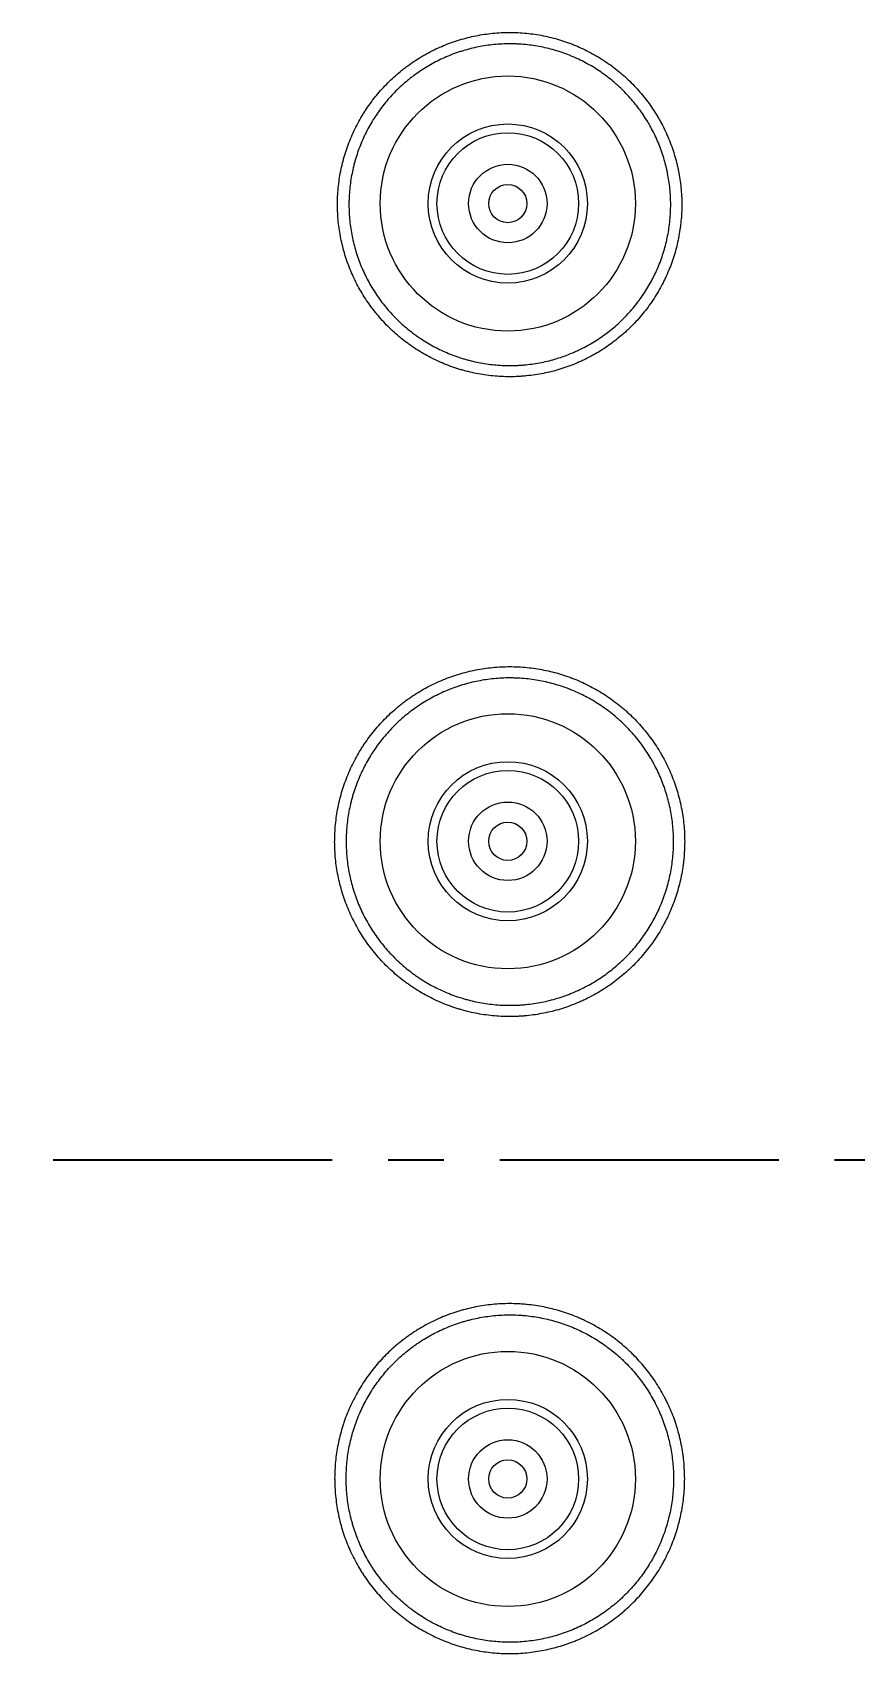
# Model space of a CAD drawing. Extents: x 60870 to 61464, y -29263 to -28843.
# Drawn here: x 61029 to 61054.9, y -29124.9 to -29074 of the extents above; entities that cross this region are included whole.
import ezdxf

# ---------------------------------------------------------------- set-up
doc = ezdxf.new("R2010")
doc.units = 0
doc.header["$LTSCALE"] = 7
doc.header["$MEASUREMENT"] = 0
doc.linetypes.add('CENTER', pattern=[2, 1.25, -0.25, 0.25, -0.25])
doc.layers.add('08_ALL_FEATURES', color=7, linetype='CONTINUOUS')
doc.layers.add('1', color=1, linetype='CENTER')

msp = doc.modelspace()

# ---------------------------------------------------------------- linework, layer by layer
at = {"layer": '08_ALL_FEATURES', "color": 7, "linetype": 'Continuous'}
for centre, radius in [((61043.914, -29079.389), 4), ((61043.914, -29079.389), 2.495), ((61043.914, -29079.389), 2.221), ((61043.914, -29079.389), 1.23), ((61043.914, -29079.389), 0.6), ((61043.914, -29099.389), 4), ((61043.914, -29099.389), 2.495), ((61043.914, -29099.389), 2.221), ((61043.914, -29099.389), 1.23), ((61043.914, -29099.389), 0.6), ((61043.914, -29119.388), 4), ((61043.914, -29119.388), 2.495), ((61043.914, -29119.388), 2.221), ((61043.914, -29119.388), 1.23), ((61043.914, -29119.388), 0.6)]:
    msp.add_circle(centre, radius, dxfattribs=at)
for points, knots in [([(61049.313, -29080.208), (61049.32, -29080.164), (61049.326, -29080.12), (61049.336, -29080.032), (61049.351, -29079.899), (61049.36, -29079.767), (61049.373, -29079.503), (61049.373, -29079.151), (61049.338, -29078.801), (61049.299, -29078.538), (61049.283, -29078.451), (61049.257, -29078.319), (61049.248, -29078.276), (61049.228, -29078.189), (61049.218, -29078.146), (61049.164, -29077.931), (61049.061, -29077.594), (61048.926, -29077.269), (61048.813, -29077.03), (61048.773, -29076.952), (61048.71, -29076.835), (61048.689, -29076.796), (61048.645, -29076.718), (61048.623, -29076.68), (61048.508, -29076.489), (61048.409, -29076.342), (61048.199, -29076.059), (61047.976, -29075.788), (61047.726, -29075.538), (61047.562, -29075.39), (61047.529, -29075.36), (61047.461, -29075.302), (61047.427, -29075.273), (61047.324, -29075.189), (61047.254, -29075.134), (61047.041, -29074.977), (61046.748, -29074.781), (61046.437, -29074.616), (61046.198, -29074.502), (61046.117, -29074.467), (61045.994, -29074.416), (61045.953, -29074.399), (61045.87, -29074.367), (61045.828, -29074.352), (61045.619, -29074.277), (61045.45, -29074.226), (61045.108, -29074.141), (61044.935, -29074.107), (61044.587, -29074.055), (61044.412, -29074.038), (61044.19, -29074.027), (61044.146, -29074.025), (61044.056, -29074.023), (61044.012, -29074.023), (61043.879, -29074.023), (61043.79, -29074.025), (61043.526, -29074.038), (61043.175, -29074.073), (61042.83, -29074.142), (61042.573, -29074.206), (61042.488, -29074.23), (61042.36, -29074.268), (61042.318, -29074.282), (61042.233, -29074.31), (61042.191, -29074.324), (61041.982, -29074.399), (61041.819, -29074.467), (61041.501, -29074.617), (61041.346, -29074.7), (61041.044, -29074.881), (61040.897, -29074.98), (61040.718, -29075.112), (61040.683, -29075.139), (61040.613, -29075.194), (61040.509, -29075.277), (61040.408, -29075.364), (61040.212, -29075.542), (61039.964, -29075.791), (61039.74, -29076.063), (61039.582, -29076.276), (61039.531, -29076.349), (61039.457, -29076.46), (61039.432, -29076.497), (61039.385, -29076.572), (61039.362, -29076.61), (61039.248, -29076.8), (61039.081, -29077.112), (61038.946, -29077.439), (61038.857, -29077.689), (61038.829, -29077.773), (61038.79, -29077.901), (61038.778, -29077.944), (61038.754, -29078.03), (61038.743, -29078.073), (61038.689, -29078.288), (61038.621, -29078.635), (61038.587, -29078.988), (61038.576, -29079.21), (61038.575, -29079.255), (61038.573, -29079.344), (61038.571, -29079.477), (61038.575, -29079.61), (61038.588, -29079.874), (61038.624, -29080.224), (61038.693, -29080.569), (61038.758, -29080.827), (61038.781, -29080.912), (61038.82, -29081.04), (61038.834, -29081.082), (61038.862, -29081.167), (61038.877, -29081.209), (61038.952, -29081.417), (61039.087, -29081.743), (61039.254, -29082.053), (61039.435, -29082.355), (61039.534, -29082.502), (61039.667, -29082.68), (61039.694, -29082.716), (61039.748, -29082.786), (61039.832, -29082.889), (61039.919, -29082.99), (61040.096, -29083.185), (61040.346, -29083.433), (61040.618, -29083.657), (61040.796, -29083.788), (61040.832, -29083.814), (61040.905, -29083.865), (61040.942, -29083.891), (61041.053, -29083.965), (61041.128, -29084.012), (61041.356, -29084.148), (61041.667, -29084.314), (61041.992, -29084.448), (61042.241, -29084.537), (61042.325, -29084.564), (61042.453, -29084.603), (61042.495, -29084.615), (61042.581, -29084.639), (61042.624, -29084.65), (61042.84, -29084.704), (61043.014, -29084.738), (61043.362, -29084.789), (61043.537, -29084.806), (61043.889, -29084.823), (61044.065, -29084.823), (61044.286, -29084.812), (61044.331, -29084.809), (61044.42, -29084.802), (61044.464, -29084.798), (61044.597, -29084.785), (61044.685, -29084.774), (61044.947, -29084.735), (61045.292, -29084.666), (61045.629, -29084.563), (61045.878, -29084.474), (61045.961, -29084.442), (61046.084, -29084.391), (61046.124, -29084.373), (61046.206, -29084.337), (61046.246, -29084.318), (61046.447, -29084.223), (61046.603, -29084.14), (61046.904, -29083.958), (61047.05, -29083.86), (61047.333, -29083.651), (61047.47, -29083.538), (61047.634, -29083.389), (61047.667, -29083.359), (61047.731, -29083.297), (61047.826, -29083.204), (61047.918, -29083.108), (61048.095, -29082.911), (61048.318, -29082.639), (61048.514, -29082.346), (61048.65, -29082.118), (61048.694, -29082.041), (61048.756, -29081.924), (61048.777, -29081.884), (61048.817, -29081.804), (61048.836, -29081.764), (61048.931, -29081.564), (61049.065, -29081.238), (61049.167, -29080.901), (61049.253, -29080.559), (61049.287, -29080.385), (61049.313, -29080.208)], [0, 0, 0, 0, 0.003906, 0.003906, 0.007812, 0.015625, 0.015625, 0.03125, 0.046875, 0.046875, 0.054687, 0.054687, 0.058594, 0.058594, 0.0625, 0.0625, 0.078125, 0.09375, 0.09375, 0.101562, 0.101562, 0.105469, 0.105469, 0.109375, 0.109375, 0.125, 0.125, 0.140625, 0.15625, 0.15625, 0.160156, 0.160156, 0.164062, 0.164062, 0.171875, 0.171875, 0.1875, 0.203125, 0.203125, 0.210937, 0.210937, 0.214844, 0.214844, 0.21875, 0.21875, 0.234375, 0.234375, 0.25, 0.25, 0.265625, 0.265625, 0.269531, 0.269531, 0.273437, 0.273437, 0.28125, 0.28125, 0.296875, 0.3125, 0.3125, 0.320312, 0.320312, 0.324219, 0.324219, 0.328125, 0.328125, 0.34375, 0.34375, 0.359375, 0.359375, 0.375, 0.375, 0.378906, 0.378906, 0.382812, 0.390625, 0.390625, 0.40625, 0.421875, 0.421875, 0.429687, 0.429687, 0.433594, 0.433594, 0.4375, 0.4375, 0.453125, 0.46875, 0.46875, 0.476562, 0.476562, 0.480469, 0.480469, 0.484375, 0.484375, 0.5, 0.515625, 0.515625, 0.519531, 0.519531, 0.523437, 0.53125, 0.53125, 0.546875, 0.5625, 0.5625, 0.570312, 0.570312, 0.574219, 0.574219, 0.578125, 0.578125, 0.59375, 0.609375, 0.609375, 0.625, 0.625, 0.628906, 0.628906, 0.632812, 0.640625, 0.640625, 0.65625, 0.671875, 0.671875, 0.675781, 0.675781, 0.679687, 0.679687, 0.6875, 0.6875, 0.703125, 0.71875, 0.71875, 0.726562, 0.726562, 0.730469, 0.730469, 0.734375, 0.734375, 0.75, 0.75, 0.765625, 0.765625, 0.78125, 0.78125, 0.785156, 0.785156, 0.789062, 0.789062, 0.796875, 0.796875, 0.8125, 0.828125, 0.828125, 0.835937, 0.835937, 0.839844, 0.839844, 0.84375, 0.84375, 0.859375, 0.859375, 0.875, 0.875, 0.890625, 0.890625, 0.894531, 0.894531, 0.898437, 0.90625, 0.90625, 0.921875, 0.9375, 0.9375, 0.945312, 0.945312, 0.949219, 0.949219, 0.953125, 0.953125, 0.96875, 0.984375, 0.984375, 1, 1, 1, 1]), ([(61048.969, -29080.158), (61048.945, -29080.323), (61048.912, -29080.486), (61048.833, -29080.805), (61048.738, -29081.12), (61048.612, -29081.425), (61048.524, -29081.613), (61048.506, -29081.65), (61048.468, -29081.724), (61048.449, -29081.761), (61048.391, -29081.871), (61048.35, -29081.943), (61048.223, -29082.156), (61048.04, -29082.43), (61047.832, -29082.684), (61047.666, -29082.868), (61047.581, -29082.958), (61047.492, -29083.045), (61047.431, -29083.103), (61047.401, -29083.131), (61047.247, -29083.271), (61047.12, -29083.376), (61046.856, -29083.572), (61046.719, -29083.663), (61046.437, -29083.833), (61046.292, -29083.911), (61046.104, -29084), (61046.067, -29084.017), (61045.991, -29084.051), (61045.876, -29084.1), (61045.76, -29084.145), (61045.527, -29084.229), (61045.213, -29084.325), (61044.89, -29084.389), (61044.645, -29084.426), (61044.563, -29084.436), (61044.439, -29084.449), (61044.398, -29084.453), (61044.315, -29084.459), (61044.273, -29084.461), (61044.066, -29084.472), (61043.901, -29084.472), (61043.573, -29084.456), (61043.409, -29084.44), (61043.084, -29084.393), (61042.922, -29084.361), (61042.72, -29084.311), (61042.679, -29084.3), (61042.599, -29084.278), (61042.48, -29084.244), (61042.362, -29084.205), (61042.129, -29084.122), (61041.825, -29083.997), (61041.535, -29083.842), (61041.322, -29083.715), (61041.251, -29083.671), (61041.148, -29083.602), (61041.113, -29083.578), (61041.045, -29083.53), (61041.012, -29083.506), (61040.845, -29083.383), (61040.59, -29083.174), (61040.357, -29082.943), (61040.191, -29082.76), (61040.137, -29082.698), (61040.032, -29082.57), (61039.981, -29082.505), (61039.831, -29082.304), (61039.739, -29082.167), (61039.569, -29081.885), (61039.414, -29081.595), (61039.287, -29081.291), (61039.217, -29081.096), (61039.203, -29081.057), (61039.177, -29080.978), (61039.164, -29080.938), (61039.128, -29080.819), (61039.106, -29080.739), (61039.045, -29080.499), (61038.98, -29080.176), (61038.947, -29079.849), (61038.935, -29079.602), (61038.932, -29079.519), (61038.932, -29079.395), (61038.932, -29079.354), (61038.934, -29079.27), (61038.936, -29079.229), (61038.946, -29079.021), (61038.978, -29078.691), (61039.042, -29078.367), (61039.092, -29078.166), (61039.102, -29078.125), (61039.124, -29078.045), (61039.136, -29078.005), (61039.172, -29077.886), (61039.198, -29077.807), (61039.281, -29077.573), (61039.407, -29077.268), (61039.563, -29076.977), (61039.669, -29076.799), (61039.691, -29076.763), (61039.735, -29076.693), (61039.758, -29076.658), (61039.827, -29076.554), (61039.875, -29076.487), (61040.023, -29076.287), (61040.232, -29076.033), (61040.464, -29075.8), (61040.647, -29075.634), (61040.741, -29075.553), (61040.838, -29075.475), (61040.904, -29075.424), (61040.937, -29075.399), (61041.104, -29075.275), (61041.241, -29075.183), (61041.523, -29075.014), (61041.668, -29074.936), (61041.965, -29074.796), (61042.118, -29074.732), (61042.313, -29074.662), (61042.352, -29074.649), (61042.431, -29074.622), (61042.471, -29074.61), (61042.59, -29074.574), (61042.67, -29074.552), (61042.91, -29074.491), (61043.233, -29074.427), (61043.56, -29074.395), (61043.807, -29074.382), (61043.89, -29074.38), (61044.014, -29074.38), (61044.056, -29074.38), (61044.139, -29074.382), (61044.181, -29074.384), (61044.388, -29074.394), (61044.552, -29074.41), (61044.877, -29074.458), (61045.039, -29074.49), (61045.358, -29074.57), (61045.516, -29074.618), (61045.712, -29074.687), (61045.751, -29074.702), (61045.828, -29074.732), (61045.944, -29074.778), (61046.057, -29074.828), (61046.281, -29074.934), (61046.571, -29075.089), (61046.845, -29075.271), (61047.044, -29075.419), (61047.11, -29075.469), (61047.206, -29075.548), (61047.238, -29075.575), (61047.301, -29075.63), (61047.332, -29075.657), (61047.486, -29075.796), (61047.719, -29076.029), (61047.927, -29076.283), (61048.124, -29076.547), (61048.216, -29076.684), (61048.323, -29076.863), (61048.344, -29076.899), (61048.385, -29076.971), (61048.445, -29077.08), (61048.501, -29077.19), (61048.607, -29077.413), (61048.733, -29077.717), (61048.829, -29078.032), (61048.88, -29078.233), (61048.889, -29078.273), (61048.908, -29078.354), (61048.916, -29078.395), (61048.941, -29078.517), (61048.955, -29078.599), (61048.992, -29078.844), (61049.024, -29079.172), (61049.025, -29079.5), (61049.009, -29079.829), (61048.993, -29079.994), (61048.969, -29080.158)], [0, 0, 0, 0, 0.015625, 0.015625, 0.03125, 0.046875, 0.046875, 0.050781, 0.050781, 0.054688, 0.054688, 0.0625, 0.0625, 0.078125, 0.09375, 0.09375, 0.101563, 0.105469, 0.105469, 0.109375, 0.109375, 0.125, 0.125, 0.140625, 0.140625, 0.15625, 0.15625, 0.160156, 0.160156, 0.164063, 0.171875, 0.171875, 0.1875, 0.203125, 0.203125, 0.210938, 0.210938, 0.214844, 0.214844, 0.21875, 0.21875, 0.234375, 0.234375, 0.25, 0.25, 0.265625, 0.265625, 0.269531, 0.269531, 0.273438, 0.28125, 0.28125, 0.296875, 0.3125, 0.3125, 0.320313, 0.320313, 0.324219, 0.324219, 0.328125, 0.328125, 0.34375, 0.359375, 0.359375, 0.367188, 0.367188, 0.375, 0.375, 0.390625, 0.390625, 0.40625, 0.421875, 0.421875, 0.425781, 0.425781, 0.429688, 0.429688, 0.4375, 0.4375, 0.453125, 0.46875, 0.46875, 0.476563, 0.476563, 0.480469, 0.480469, 0.484375, 0.484375, 0.5, 0.515625, 0.515625, 0.519531, 0.519531, 0.523437, 0.523437, 0.53125, 0.53125, 0.546875, 0.5625, 0.5625, 0.566406, 0.566406, 0.570312, 0.570312, 0.578125, 0.578125, 0.59375, 0.609375, 0.609375, 0.617187, 0.621094, 0.621094, 0.625, 0.625, 0.640625, 0.640625, 0.65625, 0.65625, 0.671875, 0.671875, 0.675781, 0.675781, 0.679687, 0.679687, 0.6875, 0.6875, 0.703125, 0.71875, 0.71875, 0.726562, 0.726562, 0.730469, 0.730469, 0.734375, 0.734375, 0.75, 0.75, 0.765625, 0.765625, 0.78125, 0.78125, 0.785156, 0.785156, 0.789062, 0.796875, 0.796875, 0.8125, 0.828125, 0.828125, 0.835937, 0.835937, 0.839844, 0.839844, 0.84375, 0.84375, 0.859375, 0.875, 0.875, 0.890625, 0.890625, 0.894531, 0.894531, 0.898437, 0.90625, 0.90625, 0.921875, 0.9375, 0.9375, 0.941406, 0.941406, 0.945312, 0.945312, 0.953125, 0.953125, 0.96875, 0.984375, 0.984375, 1, 1, 1, 1]), ([(61049.401, -29100.207), (61049.407, -29100.162), (61049.413, -29100.117), (61049.425, -29100.028), (61049.439, -29099.893), (61049.449, -29099.759), (61049.463, -29099.49), (61049.463, -29099.133), (61049.428, -29098.776), (61049.388, -29098.509), (61049.373, -29098.42), (61049.338, -29098.242), (61049.318, -29098.154), (61049.252, -29097.892), (61049.148, -29097.549), (61049.012, -29097.219), (61048.897, -29096.976), (61048.857, -29096.896), (61048.793, -29096.777), (61048.771, -29096.737), (61048.727, -29096.658), (61048.704, -29096.619), (61048.588, -29096.425), (61048.488, -29096.276), (61048.274, -29095.988), (61048.048, -29095.711), (61047.795, -29095.458), (61047.628, -29095.306), (61047.594, -29095.276), (61047.525, -29095.217), (61047.491, -29095.188), (61047.386, -29095.102), (61047.315, -29095.046), (61047.098, -29094.886), (61046.801, -29094.687), (61046.485, -29094.518), (61046.242, -29094.403), (61046.16, -29094.366), (61046.035, -29094.314), (61045.993, -29094.297), (61045.909, -29094.265), (61045.866, -29094.249), (61045.654, -29094.173), (61045.482, -29094.121), (61045.135, -29094.034), (61044.959, -29093.999), (61044.606, -29093.946), (61044.427, -29093.928), (61044.157, -29093.914), (61044.066, -29093.912), (61043.885, -29093.912), (61043.795, -29093.914), (61043.526, -29093.927), (61043.17, -29093.962), (61042.819, -29094.032), (61042.558, -29094.097), (61042.471, -29094.121), (61042.341, -29094.16), (61042.298, -29094.173), (61042.212, -29094.202), (61042.169, -29094.216), (61041.957, -29094.292), (61041.791, -29094.361), (61041.468, -29094.514), (61041.31, -29094.598), (61041.003, -29094.781), (61040.853, -29094.881), (61040.671, -29095.015), (61040.635, -29095.043), (61040.564, -29095.099), (61040.458, -29095.183), (61040.356, -29095.271), (61040.157, -29095.452), (61039.904, -29095.704), (61039.676, -29095.981), (61039.515, -29096.197), (61039.463, -29096.271), (61039.387, -29096.384), (61039.363, -29096.422), (61039.314, -29096.498), (61039.291, -29096.536), (61039.175, -29096.729), (61039.006, -29097.045), (61038.868, -29097.376), (61038.747, -29097.713), (61038.695, -29097.885), (61038.606, -29098.236), (61038.571, -29098.413), (61038.518, -29098.77), (61038.5, -29098.95), (61038.489, -29099.176), (61038.487, -29099.221), (61038.485, -29099.311), (61038.483, -29099.447), (61038.487, -29099.582), (61038.5, -29099.85), (61038.535, -29100.206), (61038.605, -29100.557), (61038.671, -29100.819), (61038.695, -29100.906), (61038.734, -29101.036), (61038.748, -29101.079), (61038.776, -29101.165), (61038.791, -29101.208), (61038.867, -29101.42), (61039.004, -29101.751), (61039.173, -29102.066), (61039.357, -29102.373), (61039.457, -29102.523), (61039.619, -29102.741), (61039.674, -29102.813), (61039.788, -29102.952), (61039.847, -29103.02), (61040.028, -29103.219), (61040.28, -29103.471), (61040.557, -29103.699), (61040.738, -29103.833), (61040.775, -29103.859), (61040.849, -29103.911), (61040.886, -29103.937), (61040.999, -29104.013), (61041.075, -29104.061), (61041.307, -29104.199), (61041.622, -29104.368), (61041.953, -29104.505), (61042.206, -29104.596), (61042.291, -29104.624), (61042.421, -29104.663), (61042.464, -29104.676), (61042.551, -29104.7), (61042.595, -29104.712), (61042.814, -29104.767), (61042.991, -29104.802), (61043.345, -29104.854), (61043.523, -29104.872), (61043.88, -29104.889), (61044.059, -29104.889), (61044.284, -29104.878), (61044.329, -29104.876), (61044.42, -29104.869), (61044.465, -29104.865), (61044.6, -29104.852), (61044.689, -29104.841), (61044.956, -29104.801), (61045.307, -29104.732), (61045.649, -29104.628), (61045.903, -29104.537), (61045.987, -29104.505), (61046.112, -29104.453), (61046.153, -29104.436), (61046.236, -29104.399), (61046.277, -29104.38), (61046.481, -29104.284), (61046.64, -29104.199), (61046.947, -29104.015), (61047.095, -29103.916), (61047.383, -29103.703), (61047.522, -29103.589), (61047.689, -29103.437), (61047.722, -29103.407), (61047.788, -29103.344), (61047.885, -29103.25), (61047.978, -29103.152), (61048.159, -29102.952), (61048.386, -29102.676), (61048.585, -29102.379), (61048.724, -29102.147), (61048.768, -29102.069), (61048.832, -29101.95), (61048.853, -29101.909), (61048.894, -29101.828), (61048.914, -29101.788), (61049.01, -29101.584), (61049.147, -29101.253), (61049.251, -29100.91), (61049.339, -29100.563), (61049.374, -29100.386), (61049.401, -29100.207)], [0, 0, 0, 0, 0.003906, 0.003906, 0.007812, 0.015625, 0.015625, 0.03125, 0.046875, 0.046875, 0.054687, 0.054687, 0.0625, 0.0625, 0.078125, 0.09375, 0.09375, 0.101562, 0.101562, 0.105469, 0.105469, 0.109375, 0.109375, 0.125, 0.125, 0.140625, 0.15625, 0.15625, 0.160156, 0.160156, 0.164062, 0.164062, 0.171875, 0.171875, 0.1875, 0.203125, 0.203125, 0.210937, 0.210937, 0.214844, 0.214844, 0.21875, 0.21875, 0.234375, 0.234375, 0.25, 0.25, 0.265625, 0.265625, 0.273437, 0.273437, 0.28125, 0.28125, 0.296875, 0.3125, 0.3125, 0.320312, 0.320312, 0.324219, 0.324219, 0.328125, 0.328125, 0.34375, 0.34375, 0.359375, 0.359375, 0.375, 0.375, 0.378906, 0.378906, 0.382812, 0.390625, 0.390625, 0.40625, 0.421875, 0.421875, 0.429687, 0.429687, 0.433594, 0.433594, 0.4375, 0.4375, 0.453125, 0.46875, 0.46875, 0.484375, 0.484375, 0.5, 0.5, 0.515625, 0.515625, 0.519531, 0.519531, 0.523437, 0.53125, 0.53125, 0.546875, 0.5625, 0.5625, 0.570312, 0.570312, 0.574219, 0.574219, 0.578125, 0.578125, 0.59375, 0.609375, 0.609375, 0.625, 0.625, 0.632812, 0.632812, 0.640625, 0.640625, 0.65625, 0.671875, 0.671875, 0.675781, 0.675781, 0.679687, 0.679687, 0.6875, 0.6875, 0.703125, 0.71875, 0.71875, 0.726562, 0.726562, 0.730469, 0.730469, 0.734375, 0.734375, 0.75, 0.75, 0.765625, 0.765625, 0.78125, 0.78125, 0.785156, 0.785156, 0.789062, 0.789062, 0.796875, 0.796875, 0.8125, 0.828125, 0.828125, 0.835937, 0.835937, 0.839844, 0.839844, 0.84375, 0.84375, 0.859375, 0.859375, 0.875, 0.875, 0.890625, 0.890625, 0.894531, 0.894531, 0.898437, 0.90625, 0.90625, 0.921875, 0.9375, 0.9375, 0.945312, 0.945312, 0.949219, 0.949219, 0.953125, 0.953125, 0.96875, 0.984375, 0.984375, 1, 1, 1, 1]), ([(61049.056, -29100.156), (61049.031, -29100.324), (61048.998, -29100.489), (61048.917, -29100.814), (61048.819, -29101.134), (61048.691, -29101.444), (61048.601, -29101.635), (61048.582, -29101.673), (61048.544, -29101.748), (61048.525, -29101.786), (61048.465, -29101.898), (61048.423, -29101.971), (61048.293, -29102.187), (61048.107, -29102.465), (61047.895, -29102.724), (61047.726, -29102.911), (61047.639, -29103.002), (61047.548, -29103.091), (61047.486, -29103.149), (61047.455, -29103.178), (61047.299, -29103.32), (61047.169, -29103.426), (61046.9, -29103.625), (61046.761, -29103.718), (61046.474, -29103.89), (61046.326, -29103.969), (61046.097, -29104.078), (61046.019, -29104.112), (61045.863, -29104.177), (61045.784, -29104.207), (61045.547, -29104.291), (61045.227, -29104.388), (61044.899, -29104.454), (61044.649, -29104.491), (61044.566, -29104.501), (61044.439, -29104.514), (61044.397, -29104.517), (61044.313, -29104.523), (61044.271, -29104.526), (61044.06, -29104.536), (61043.892, -29104.536), (61043.558, -29104.52), (61043.392, -29104.503), (61043.06, -29104.454), (61042.895, -29104.421), (61042.69, -29104.37), (61042.649, -29104.359), (61042.568, -29104.337), (61042.446, -29104.301), (61042.326, -29104.262), (61042.09, -29104.177), (61041.781, -29104.049), (61041.485, -29103.891), (61041.269, -29103.761), (61041.197, -29103.716), (61041.092, -29103.646), (61041.057, -29103.622), (61040.987, -29103.573), (61040.953, -29103.548), (61040.784, -29103.423), (61040.525, -29103.21), (61040.289, -29102.974), (61040.063, -29102.726), (61039.956, -29102.596), (61039.754, -29102.323), (61039.661, -29102.183), (61039.489, -29101.896), (61039.331, -29101.601), (61039.202, -29101.291), (61039.131, -29101.093), (61039.118, -29101.053), (61039.091, -29100.973), (61039.078, -29100.932), (61039.041, -29100.811), (61039.019, -29100.729), (61038.958, -29100.485), (61038.892, -29100.156), (61038.859, -29099.823), (61038.847, -29099.572), (61038.845, -29099.488), (61038.845, -29099.361), (61038.845, -29099.319), (61038.847, -29099.235), (61038.849, -29099.192), (61038.859, -29098.981), (61038.892, -29098.645), (61038.958, -29098.315), (61039.009, -29098.111), (61039.02, -29098.07), (61039.043, -29097.988), (61039.054, -29097.947), (61039.091, -29097.826), (61039.118, -29097.746), (61039.203, -29097.508), (61039.332, -29097.198), (61039.491, -29096.902), (61039.599, -29096.721), (61039.622, -29096.685), (61039.667, -29096.614), (61039.69, -29096.578), (61039.761, -29096.473), (61039.809, -29096.404), (61039.96, -29096.201), (61040.173, -29095.943), (61040.41, -29095.706), (61040.596, -29095.538), (61040.692, -29095.455), (61040.791, -29095.376), (61040.858, -29095.324), (61040.892, -29095.299), (61041.062, -29095.173), (61041.202, -29095.08), (61041.489, -29094.908), (61041.637, -29094.829), (61041.939, -29094.687), (61042.094, -29094.622), (61042.293, -29094.552), (61042.333, -29094.538), (61042.413, -29094.511), (61042.454, -29094.499), (61042.575, -29094.462), (61042.656, -29094.44), (61042.901, -29094.379), (61043.229, -29094.314), (61043.562, -29094.281), (61043.814, -29094.269), (61043.898, -29094.267), (61044.025, -29094.267), (61044.067, -29094.268), (61044.152, -29094.27), (61044.194, -29094.272), (61044.405, -29094.282), (61044.572, -29094.299), (61044.903, -29094.348), (61045.067, -29094.381), (61045.391, -29094.463), (61045.552, -29094.512), (61045.751, -29094.583), (61045.791, -29094.598), (61045.87, -29094.628), (61045.988, -29094.676), (61046.103, -29094.727), (61046.33, -29094.835), (61046.625, -29094.993), (61046.903, -29095.179), (61047.106, -29095.329), (61047.172, -29095.381), (61047.271, -29095.462), (61047.303, -29095.489), (61047.367, -29095.544), (61047.399, -29095.572), (61047.555, -29095.714), (61047.791, -29095.951), (61048.003, -29096.21), (61048.203, -29096.479), (61048.296, -29096.619), (61048.405, -29096.801), (61048.426, -29096.837), (61048.468, -29096.911), (61048.529, -29097.022), (61048.585, -29097.135), (61048.693, -29097.362), (61048.82, -29097.671), (61048.918, -29097.992), (61048.979, -29098.237), (61048.998, -29098.319), (61049.03, -29098.485), (61049.045, -29098.569), (61049.082, -29098.818), (61049.114, -29099.152), (61049.114, -29099.486), (61049.098, -29099.821), (61049.081, -29099.988), (61049.056, -29100.156)], [0, 0, 0, 0, 0.015625, 0.015625, 0.03125, 0.046875, 0.046875, 0.050781, 0.050781, 0.054688, 0.054688, 0.0625, 0.0625, 0.078125, 0.09375, 0.09375, 0.101563, 0.105469, 0.105469, 0.109375, 0.109375, 0.125, 0.125, 0.140625, 0.140625, 0.15625, 0.15625, 0.164063, 0.164063, 0.171875, 0.171875, 0.1875, 0.203125, 0.203125, 0.210938, 0.210938, 0.214844, 0.214844, 0.21875, 0.21875, 0.234375, 0.234375, 0.25, 0.25, 0.265625, 0.265625, 0.269531, 0.269531, 0.273438, 0.28125, 0.28125, 0.296875, 0.3125, 0.3125, 0.320313, 0.320313, 0.324219, 0.324219, 0.328125, 0.328125, 0.34375, 0.359375, 0.359375, 0.375, 0.375, 0.390625, 0.390625, 0.40625, 0.421875, 0.421875, 0.425781, 0.425781, 0.429688, 0.429688, 0.4375, 0.4375, 0.453125, 0.46875, 0.46875, 0.476563, 0.476563, 0.480469, 0.480469, 0.484375, 0.484375, 0.5, 0.515625, 0.515625, 0.519531, 0.519531, 0.523438, 0.523438, 0.53125, 0.53125, 0.546875, 0.5625, 0.5625, 0.566406, 0.566406, 0.570312, 0.570312, 0.578125, 0.578125, 0.59375, 0.609375, 0.609375, 0.617187, 0.621094, 0.621094, 0.625, 0.625, 0.640625, 0.640625, 0.65625, 0.65625, 0.671875, 0.671875, 0.675781, 0.675781, 0.679687, 0.679687, 0.6875, 0.6875, 0.703125, 0.71875, 0.71875, 0.726562, 0.726562, 0.730469, 0.730469, 0.734375, 0.734375, 0.75, 0.75, 0.765625, 0.765625, 0.78125, 0.78125, 0.785156, 0.785156, 0.789062, 0.796875, 0.796875, 0.8125, 0.828125, 0.828125, 0.835937, 0.835937, 0.839844, 0.839844, 0.84375, 0.84375, 0.859375, 0.875, 0.875, 0.890625, 0.890625, 0.894531, 0.894531, 0.898437, 0.90625, 0.90625, 0.921875, 0.9375, 0.9375, 0.945312, 0.945312, 0.953125, 0.953125, 0.96875, 0.984375, 0.984375, 1, 1, 1, 1]), ([(61049.401, -29118.57), (61049.407, -29118.614), (61049.413, -29118.659), (61049.425, -29118.749), (61049.439, -29118.883), (61049.449, -29119.018), (61049.463, -29119.286), (61049.463, -29119.644), (61049.428, -29120), (61049.388, -29120.267), (61049.373, -29120.356), (61049.338, -29120.534), (61049.318, -29120.622), (61049.252, -29120.884), (61049.148, -29121.227), (61049.012, -29121.557), (61048.897, -29121.801), (61048.857, -29121.881), (61048.793, -29122), (61048.771, -29122.039), (61048.727, -29122.118), (61048.704, -29122.157), (61048.588, -29122.352), (61048.488, -29122.501), (61048.274, -29122.789), (61048.048, -29123.065), (61047.795, -29123.319), (61047.628, -29123.47), (61047.594, -29123.5), (61047.525, -29123.559), (61047.491, -29123.589), (61047.386, -29123.675), (61047.315, -29123.73), (61047.098, -29123.891), (61046.801, -29124.09), (61046.485, -29124.259), (61046.242, -29124.374), (61046.16, -29124.41), (61046.035, -29124.462), (61045.993, -29124.479), (61045.909, -29124.512), (61045.866, -29124.528), (61045.654, -29124.604), (61045.482, -29124.656), (61045.135, -29124.743), (61044.959, -29124.778), (61044.606, -29124.831), (61044.427, -29124.849), (61044.157, -29124.862), (61044.066, -29124.864), (61043.885, -29124.865), (61043.795, -29124.862), (61043.526, -29124.849), (61043.17, -29124.814), (61042.819, -29124.745), (61042.558, -29124.68), (61042.471, -29124.656), (61042.341, -29124.617), (61042.298, -29124.603), (61042.212, -29124.575), (61042.169, -29124.56), (61041.957, -29124.484), (61041.791, -29124.416), (61041.468, -29124.263), (61041.31, -29124.179), (61041.003, -29123.995), (61040.853, -29123.896), (61040.671, -29123.761), (61040.635, -29123.734), (61040.564, -29123.678), (61040.458, -29123.594), (61040.356, -29123.506), (61040.157, -29123.325), (61039.904, -29123.072), (61039.676, -29122.796), (61039.515, -29122.579), (61039.463, -29122.506), (61039.387, -29122.393), (61039.363, -29122.355), (61039.314, -29122.279), (61039.291, -29122.24), (61039.175, -29122.047), (61039.006, -29121.731), (61038.868, -29121.401), (61038.747, -29121.064), (61038.695, -29120.892), (61038.606, -29120.54), (61038.571, -29120.363), (61038.518, -29120.006), (61038.5, -29119.827), (61038.489, -29119.601), (61038.487, -29119.556), (61038.485, -29119.465), (61038.483, -29119.33), (61038.487, -29119.195), (61038.5, -29118.926), (61038.535, -29118.57), (61038.605, -29118.219), (61038.671, -29117.957), (61038.695, -29117.871), (61038.734, -29117.741), (61038.748, -29117.697), (61038.776, -29117.612), (61038.791, -29117.569), (61038.867, -29117.357), (61039.004, -29117.026), (61039.173, -29116.711), (61039.357, -29116.403), (61039.457, -29116.254), (61039.619, -29116.035), (61039.674, -29115.964), (61039.788, -29115.825), (61039.847, -29115.757), (61040.028, -29115.558), (61040.28, -29115.305), (61040.557, -29115.078), (61040.738, -29114.944), (61040.775, -29114.917), (61040.849, -29114.865), (61040.886, -29114.84), (61040.999, -29114.764), (61041.075, -29114.716), (61041.307, -29114.577), (61041.622, -29114.408), (61041.953, -29114.272), (61042.206, -29114.181), (61042.291, -29114.153), (61042.421, -29114.113), (61042.464, -29114.101), (61042.551, -29114.077), (61042.595, -29114.065), (61042.814, -29114.01), (61042.991, -29113.975), (61043.345, -29113.923), (61043.523, -29113.905), (61043.88, -29113.887), (61044.059, -29113.887), (61044.284, -29113.898), (61044.329, -29113.901), (61044.42, -29113.907), (61044.465, -29113.911), (61044.6, -29113.925), (61044.689, -29113.936), (61044.956, -29113.975), (61045.307, -29114.045), (61045.649, -29114.149), (61045.903, -29114.239), (61045.987, -29114.272), (61046.112, -29114.323), (61046.153, -29114.341), (61046.236, -29114.378), (61046.277, -29114.397), (61046.481, -29114.493), (61046.64, -29114.578), (61046.947, -29114.762), (61047.095, -29114.861), (61047.383, -29115.074), (61047.522, -29115.188), (61047.689, -29115.339), (61047.722, -29115.37), (61047.788, -29115.432), (61047.885, -29115.527), (61047.978, -29115.625), (61048.159, -29115.824), (61048.386, -29116.101), (61048.585, -29116.398), (61048.724, -29116.629), (61048.768, -29116.707), (61048.832, -29116.827), (61048.853, -29116.867), (61048.894, -29116.948), (61048.914, -29116.989), (61049.01, -29117.192), (61049.147, -29117.524), (61049.251, -29117.866), (61049.339, -29118.214), (61049.374, -29118.39), (61049.401, -29118.57)], [0, 0, 0, 0, 0.003906, 0.003906, 0.007812, 0.015625, 0.015625, 0.03125, 0.046875, 0.046875, 0.054687, 0.054687, 0.0625, 0.0625, 0.078125, 0.09375, 0.09375, 0.101562, 0.101562, 0.105469, 0.105469, 0.109375, 0.109375, 0.125, 0.125, 0.140625, 0.15625, 0.15625, 0.160156, 0.160156, 0.164062, 0.164062, 0.171875, 0.171875, 0.1875, 0.203125, 0.203125, 0.210937, 0.210937, 0.214844, 0.214844, 0.21875, 0.21875, 0.234375, 0.234375, 0.25, 0.25, 0.265625, 0.265625, 0.273437, 0.273437, 0.28125, 0.28125, 0.296875, 0.3125, 0.3125, 0.320312, 0.320312, 0.324219, 0.324219, 0.328125, 0.328125, 0.34375, 0.34375, 0.359375, 0.359375, 0.375, 0.375, 0.378906, 0.378906, 0.382812, 0.390625, 0.390625, 0.40625, 0.421875, 0.421875, 0.429687, 0.429687, 0.433594, 0.433594, 0.4375, 0.4375, 0.453125, 0.46875, 0.46875, 0.484375, 0.484375, 0.5, 0.5, 0.515625, 0.515625, 0.519531, 0.519531, 0.523437, 0.53125, 0.53125, 0.546875, 0.5625, 0.5625, 0.570312, 0.570312, 0.574219, 0.574219, 0.578125, 0.578125, 0.59375, 0.609375, 0.609375, 0.625, 0.625, 0.632813, 0.632813, 0.640625, 0.640625, 0.65625, 0.671875, 0.671875, 0.675781, 0.675781, 0.679688, 0.679688, 0.6875, 0.6875, 0.703125, 0.71875, 0.71875, 0.726563, 0.726563, 0.730469, 0.730469, 0.734375, 0.734375, 0.75, 0.75, 0.765625, 0.765625, 0.78125, 0.78125, 0.785156, 0.785156, 0.789063, 0.789063, 0.796875, 0.796875, 0.8125, 0.828125, 0.828125, 0.835938, 0.835938, 0.839844, 0.839844, 0.84375, 0.84375, 0.859375, 0.859375, 0.875, 0.875, 0.890625, 0.890625, 0.894531, 0.894531, 0.898438, 0.90625, 0.90625, 0.921875, 0.9375, 0.9375, 0.945313, 0.945313, 0.949219, 0.949219, 0.953125, 0.953125, 0.96875, 0.984375, 0.984375, 1, 1, 1, 1]), ([(61049.056, -29118.621), (61049.031, -29118.453), (61048.998, -29118.288), (61048.917, -29117.963), (61048.819, -29117.643), (61048.691, -29117.333), (61048.601, -29117.142), (61048.582, -29117.104), (61048.544, -29117.028), (61048.525, -29116.991), (61048.465, -29116.879), (61048.423, -29116.806), (61048.293, -29116.589), (61048.107, -29116.311), (61047.895, -29116.053), (61047.726, -29115.866), (61047.639, -29115.775), (61047.548, -29115.686), (61047.486, -29115.628), (61047.455, -29115.599), (61047.299, -29115.457), (61047.169, -29115.351), (61046.9, -29115.151), (61046.761, -29115.059), (61046.474, -29114.887), (61046.326, -29114.807), (61046.097, -29114.699), (61046.019, -29114.665), (61045.863, -29114.6), (61045.784, -29114.57), (61045.547, -29114.485), (61045.227, -29114.388), (61044.899, -29114.323), (61044.649, -29114.286), (61044.566, -29114.275), (61044.439, -29114.263), (61044.397, -29114.259), (61044.313, -29114.253), (61044.271, -29114.251), (61044.06, -29114.24), (61043.892, -29114.24), (61043.558, -29114.257), (61043.392, -29114.273), (61043.06, -29114.322), (61042.895, -29114.355), (61042.69, -29114.407), (61042.649, -29114.417), (61042.568, -29114.44), (61042.446, -29114.475), (61042.326, -29114.515), (61042.09, -29114.6), (61041.781, -29114.728), (61041.485, -29114.885), (61041.269, -29115.015), (61041.197, -29115.06), (61041.092, -29115.131), (61041.057, -29115.155), (61040.987, -29115.203), (61040.953, -29115.228), (61040.784, -29115.354), (61040.525, -29115.566), (61040.289, -29115.803), (61040.063, -29116.051), (61039.956, -29116.181), (61039.754, -29116.453), (61039.661, -29116.593), (61039.489, -29116.881), (61039.331, -29117.176), (61039.202, -29117.485), (61039.131, -29117.684), (61039.118, -29117.724), (61039.091, -29117.804), (61039.078, -29117.844), (61039.041, -29117.966), (61039.019, -29118.047), (61038.958, -29118.292), (61038.892, -29118.62), (61038.859, -29118.953), (61038.847, -29119.205), (61038.845, -29119.289), (61038.845, -29119.415), (61038.845, -29119.457), (61038.847, -29119.542), (61038.849, -29119.584), (61038.859, -29119.796), (61038.892, -29120.131), (61038.958, -29120.461), (61039.009, -29120.666), (61039.02, -29120.707), (61039.043, -29120.788), (61039.054, -29120.829), (61039.091, -29120.951), (61039.118, -29121.031), (61039.203, -29121.269), (61039.332, -29121.579), (61039.491, -29121.875), (61039.599, -29122.056), (61039.622, -29122.092), (61039.667, -29122.163), (61039.69, -29122.199), (61039.761, -29122.304), (61039.809, -29122.373), (61039.96, -29122.575), (61040.173, -29122.834), (61040.41, -29123.07), (61040.596, -29123.239), (61040.692, -29123.321), (61040.791, -29123.4), (61040.858, -29123.452), (61040.892, -29123.478), (61041.062, -29123.604), (61041.202, -29123.697), (61041.489, -29123.869), (61041.637, -29123.947), (61041.939, -29124.09), (61042.094, -29124.154), (61042.293, -29124.225), (61042.333, -29124.239), (61042.413, -29124.265), (61042.454, -29124.278), (61042.575, -29124.315), (61042.656, -29124.337), (61042.901, -29124.398), (61043.229, -29124.463), (61043.562, -29124.495), (61043.814, -29124.507), (61043.898, -29124.509), (61044.025, -29124.509), (61044.067, -29124.509), (61044.152, -29124.507), (61044.194, -29124.505), (61044.405, -29124.494), (61044.572, -29124.478), (61044.903, -29124.428), (61045.067, -29124.395), (61045.391, -29124.314), (61045.552, -29124.265), (61045.751, -29124.194), (61045.791, -29124.179), (61045.87, -29124.148), (61045.988, -29124.101), (61046.103, -29124.05), (61046.33, -29123.942), (61046.625, -29123.784), (61046.903, -29123.598), (61047.106, -29123.447), (61047.172, -29123.395), (61047.271, -29123.315), (61047.303, -29123.288), (61047.367, -29123.232), (61047.399, -29123.204), (61047.555, -29123.063), (61047.791, -29122.825), (61048.003, -29122.567), (61048.203, -29122.297), (61048.296, -29122.157), (61048.405, -29121.976), (61048.426, -29121.939), (61048.468, -29121.866), (61048.529, -29121.755), (61048.585, -29121.642), (61048.693, -29121.415), (61048.82, -29121.106), (61048.918, -29120.785), (61048.979, -29120.54), (61048.998, -29120.457), (61049.03, -29120.291), (61049.045, -29120.208), (61049.082, -29119.958), (61049.114, -29119.625), (61049.114, -29119.291), (61049.098, -29118.956), (61049.081, -29118.788), (61049.056, -29118.621)], [0, 0, 0, 0, 0.015625, 0.015625, 0.03125, 0.046875, 0.046875, 0.050781, 0.050781, 0.054688, 0.054688, 0.0625, 0.0625, 0.078125, 0.09375, 0.09375, 0.101563, 0.105469, 0.105469, 0.109375, 0.109375, 0.125, 0.125, 0.140625, 0.140625, 0.15625, 0.15625, 0.164063, 0.164063, 0.171875, 0.171875, 0.1875, 0.203125, 0.203125, 0.210938, 0.210938, 0.214844, 0.214844, 0.21875, 0.21875, 0.234375, 0.234375, 0.25, 0.25, 0.265625, 0.265625, 0.269531, 0.269531, 0.273438, 0.28125, 0.28125, 0.296875, 0.3125, 0.3125, 0.320313, 0.320313, 0.324219, 0.324219, 0.328125, 0.328125, 0.34375, 0.359375, 0.359375, 0.375, 0.375, 0.390625, 0.390625, 0.40625, 0.421875, 0.421875, 0.425781, 0.425781, 0.429688, 0.429688, 0.4375, 0.4375, 0.453125, 0.46875, 0.46875, 0.476563, 0.476563, 0.480469, 0.480469, 0.484375, 0.484375, 0.5, 0.515625, 0.515625, 0.519531, 0.519531, 0.523438, 0.523438, 0.53125, 0.53125, 0.546875, 0.5625, 0.5625, 0.566406, 0.566406, 0.570313, 0.570313, 0.578125, 0.578125, 0.59375, 0.609375, 0.609375, 0.617188, 0.621094, 0.621094, 0.625, 0.625, 0.640625, 0.640625, 0.65625, 0.65625, 0.671875, 0.671875, 0.675781, 0.675781, 0.679688, 0.679688, 0.6875, 0.6875, 0.703125, 0.71875, 0.71875, 0.726563, 0.726563, 0.730469, 0.730469, 0.734375, 0.734375, 0.75, 0.75, 0.765625, 0.765625, 0.78125, 0.78125, 0.785156, 0.785156, 0.789063, 0.796875, 0.796875, 0.8125, 0.828125, 0.828125, 0.835938, 0.835938, 0.839844, 0.839844, 0.84375, 0.84375, 0.859375, 0.875, 0.875, 0.890625, 0.890625, 0.894531, 0.894531, 0.898438, 0.90625, 0.90625, 0.921875, 0.9375, 0.9375, 0.945313, 0.945313, 0.953125, 0.953125, 0.96875, 0.984375, 0.984375, 1, 1, 1, 1])]:
    msp.add_open_spline(points, degree=3, knots=knots, dxfattribs=at)
at = {"layer": '1', "color": 1, "linetype": 'CENTER', "lineweight": 35}
msp.add_line((61248.411, -29109.388), (60944.416, -29109.388), dxfattribs=at)

doc.saveas('drawing.dxf')
